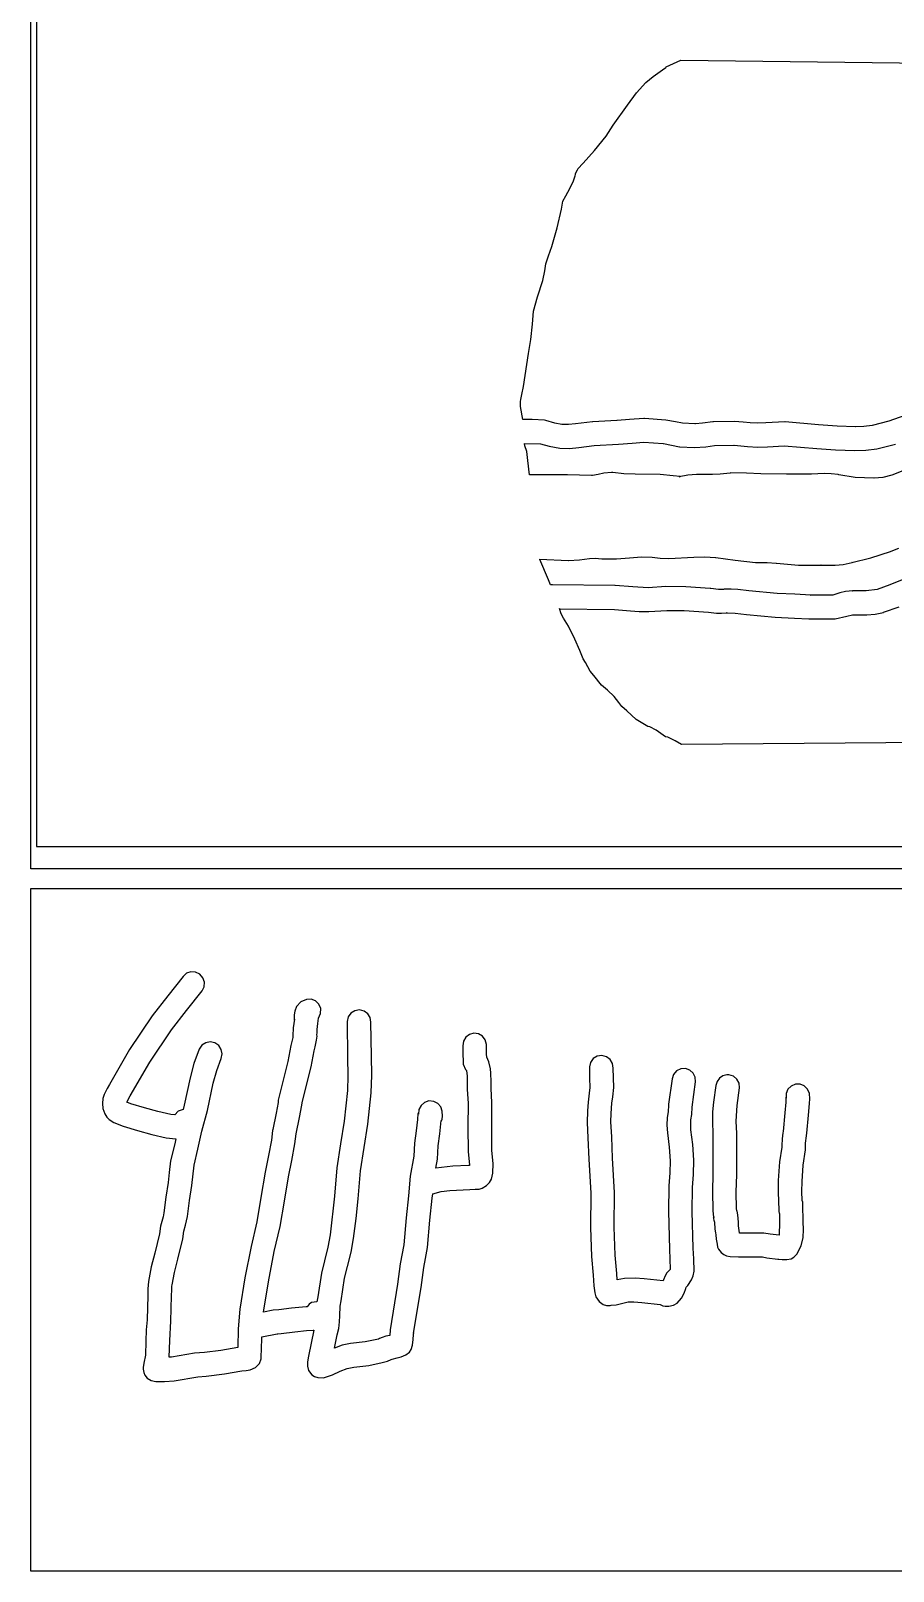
# Model space of a CAD drawing. Extents: x 2 to 598, y 1588 to 7998.
# Drawn here: x 2 to 176, y 6723.9 to 7034.7 of the extents above; entities that cross this region are included whole.
import ezdxf

# ---------------------------------------------------------------- set-up
doc = ezdxf.new("R2010")
doc.units = 0

msp = doc.modelspace()

# ---------------------------------------------------------------- linework, layer by layer
at = {"layer": 'Calque 1'}
for p, q in [((3.1465, 7310.11), (3.1465, 6870.11)), ((127.558925, 7025.46784), (129.4099, 7026.76899)), ((129.4099, 7026.76899), (130.06815, 7027.265765)), ((130.06815, 7027.265765), (130.1597, 7027.37569)), ((130.1597, 7027.37569), (133.0976, 7028.76779)), ((133.0976, 7028.76779), (313.9056, 7026.53749)), ((124.202325, 7022.153603), (126.0354, 7024.24769)), ((126.0354, 7024.24769), (127.558925, 7025.46784)), ((122.3649, 7019.69659), (124.202325, 7022.153603)), ((119.4524, 7015.65339), (122.3649, 7019.69659)), ((118.0308, 7013.39979), (119.4524, 7015.65339)), ((113.3913, 7007.99289), (115.686225, 7010.496578)), ((115.686225, 7010.496578), (118.0308, 7013.39979)), ((112.3536, 7006.85749), (113.3913, 7007.99289)), ((110.714587, 7002.862753), (111.4372, 7004.44059)), ((111.4372, 7004.44059), (111.8078, 7005.38479)), ((111.8078, 7005.38479), (111.8848, 7005.67879)), ((111.8848, 7005.67879), (111.8958, 7005.85859)), ((111.8958, 7005.85859), (112.273987, 7006.613978)), ((112.273987, 7006.613978), (112.386848, 7006.863876)), ((112.386848, 7006.863876), (112.3536, 7006.85749)), ((109.3159, 7000.29199), (109.9061, 7001.36539)), ((109.9061, 7001.36539), (110.714587, 7002.862753)), ((108.1705, 6994.94459), (109.0141, 6998.67094)), ((109.0141, 6998.67094), (109.3159, 7000.29199)), ((107.0845, 6991.13694), (108.1705, 6994.94459)), ((105.8851, 6987.68914), (106.391538, 6989.248228)), ((106.391538, 6989.248228), (107.0845, 6991.13694)), ((105.2665, 6984.28214), (105.658488, 6986.266928)), ((105.658488, 6986.266928), (105.8851, 6987.68914)), ((104.226038, 6980.984465), (105.2665, 6984.28214)), ((103.3829, 6978.09584), (104.226038, 6980.984465)), ((103.2264, 6975.50324), (103.3829, 6978.09584)), ((102.8863, 6972.41244), (103.2264, 6975.50324)), ((102.3691, 6969.56664), (102.8863, 6972.41244)), ((101.3898, 6962.91794), (102.3691, 6969.56664)), ((100.865488, 6960.277253), (101.058, 6961.29934)), ((101.058, 6961.29934), (101.3898, 6962.91794)), ((100.7772, 6958.92534), (100.7872, 6959.86844)), ((100.7866, 6958.8986), (100.7772, 6958.92534)), ((101.228, 6956.2605), (100.7866, 6958.8986)), ((100.7872, 6959.86844), (100.865488, 6960.277253)), ((101.251, 6956.2605), (101.228, 6956.2605)), ((101.4168, 6956.2415), (101.251, 6956.2605)), ((103.10725, 6956.238475), (101.4168, 6956.2415)), ((105.6305, 6956.1066), (103.10725, 6956.238475)), ((105.891, 6956.0516), (105.6305, 6956.1066)), ((107.725825, 6955.529875), (105.891, 6956.0516)), ((109.1471, 6955.2273), (107.725825, 6955.529875)), ((109.1581, 6955.2273), (109.1471, 6955.2273)), ((110.438347, 6955.225347), (109.1581, 6955.2273)), ((111.8787, 6955.38725), (110.438347, 6955.225347)), ((115.2797, 6955.8097), (111.8787, 6955.38725)), ((115.3357, 6955.8097), (115.2797, 6955.8097)), ((120.2067, 6956.0335), (115.3357, 6955.8097)), ((120.2567, 6956.0335), (120.2067, 6956.0335)), ((122.792275, 6956.279425), (120.2567, 6956.0335)), ((125.6688, 6956.4598), (122.792275, 6956.279425)), ((125.7588, 6956.4598), (125.6688, 6956.4598)), ((130.0702, 6956.1544), (125.7588, 6956.4598)), ((132.0423, 6955.815425), (130.0702, 6956.1544)), ((133.4405, 6955.4991), (132.0423, 6955.815425)), ((135.9628, 6955.4171), (133.4405, 6955.4991)), ((136.0578, 6955.4171), (135.9628, 6955.4171)), ((137.482038, 6955.550637), (136.0578, 6955.4171)), ((139.5548, 6955.8083), (137.482038, 6955.550637)), ((139.6804, 6955.8183), (139.5548, 6955.8083)), ((143.9271, 6955.8733), (139.6804, 6955.8183)), ((145.659713, 6955.753025), (143.9271, 6955.8733)), ((147.0846, 6955.569), (145.659713, 6955.753025)), ((147.1076, 6955.569), (147.0846, 6955.569)), ((148.614223, 6955.509305), (147.1076, 6955.569)), ((150.279463, 6955.595962), (148.614223, 6955.509305)), ((154.0994, 6955.7643), (150.279463, 6955.595962)), ((154.1784, 6955.7643), (154.0994, 6955.7643)), ((160.8989, 6955.1788), (154.1784, 6955.7643)), ((164.645513, 6954.933138), (160.8989, 6955.1788)), ((160.8989, 6955.1788), (160.8989, 6955.1788)), ((168.3274, 6954.8098), (164.645513, 6954.933138)), ((168.3964, 6954.8098), (168.3274, 6954.8098)), ((170.059325, 6954.844975), (168.3964, 6954.8098)), ((171.7125, 6955.0687), (170.059325, 6954.844975)), ((175.076875, 6955.9044), (171.7125, 6955.0687)), ((178.31, 6957.05), (175.076875, 6955.9044)), ((101.6138, 6951.4088), (101.6154, 6951.42964)), ((101.6398, 6950.952), (101.6138, 6951.4088)), ((101.6154, 6951.42964), (104.8101, 6951.38564)), ((104.8101, 6951.38564), (106.530163, 6950.87549)), ((120.5678, 6951.27194), (123.275138, 6951.520003)), ((123.275138, 6951.520003), (125.6569, 6951.68534)), ((125.6569, 6951.68534), (129.5305, 6951.41094)), ((129.5305, 6951.41094), (129.6095, 6951.40094)), ((129.6095, 6951.40094), (132.8362, 6950.75654)), ((102.0656, 6949.8322), (101.6398, 6950.952)), ((102.2733, 6947.9641), (102.0656, 6949.8322)), ((106.530163, 6950.87549), (108.691, 6950.46944)), ((108.691, 6950.46944), (110.690409, 6950.424828)), ((110.690409, 6950.424828), (112.5104, 6950.59989)), ((112.5104, 6950.59989), (115.6239, 6951.04144)), ((115.6239, 6951.04144), (120.5678, 6951.27194)), ((132.8362, 6950.75654), (132.9432, 6950.74454)), ((132.9432, 6950.74454), (135.7843, 6950.64554)), ((135.7843, 6950.64554), (138.158675, 6950.775202)), ((135.7843, 6950.64554), (135.7843, 6950.64554)), ((138.158675, 6950.775202), (139.8792, 6951.03874)), ((139.8792, 6951.03874), (143.8169, 6951.09374)), ((143.8169, 6951.09374), (143.8729, 6951.09374)), ((143.8729, 6951.09374), (146.5332, 6950.81884)), ((146.5332, 6950.81884), (148.636113, 6950.701659)), ((148.636113, 6950.701659), (150.581, 6950.778615)), ((150.581, 6950.778615), (153.9901, 6950.98004)), ((153.9901, 6950.98004), (160.5231, 6950.40694)), ((160.5231, 6950.40694), (160.5431, 6950.40694)), ((160.5431, 6950.40694), (164.3498, 6950.157778)), ((164.3498, 6950.157778), (168.2315, 6950.02764)), ((168.2315, 6950.02764), (170.4417, 6950.075603)), ((170.4417, 6950.075603), (172.6276, 6950.37234)), ((172.6276, 6950.37234), (172.6476, 6950.37234)), ((172.6476, 6950.37234), (176.437213, 6951.313503)), ((102.5627, 6945.081), (102.2733, 6947.9641)), ((116.4354, 6945.1764), (115.3181, 6944.9681)), ((117.578738, 6945.459975), (116.4354, 6945.1764)), ((119.1318, 6945.5697), (117.578738, 6945.459975)), ((119.4088, 6945.5387), (119.1318, 6945.5697)), ((121.600775, 6945.303042), (119.4088, 6945.5387)), ((123.926775, 6945.245613), (121.600775, 6945.303042)), ((128.9576, 6945.1977), (123.926775, 6945.245613)), ((131.541675, 6944.908688), (128.9576, 6945.1977)), ((136.2485, 6945.15455), (134.558097, 6945.022278)), ((139.372, 6945.1559), (136.2485, 6945.15455)), ((139.498, 6945.1559), (139.372, 6945.1559)), ((141.0421, 6945.24175), (139.498, 6945.1559)), ((143.0653, 6945.4629), (141.0421, 6945.24175)), ((143.1908, 6945.4729), (143.0653, 6945.4629)), ((146.3347, 6945.440113), (143.1908, 6945.4729)), ((149.2695, 6945.324), (146.3347, 6945.440113)), ((154.451387, 6945.233463), (149.2695, 6945.324)), ((159.503, 6945.26), (154.451387, 6945.233463)), ((159.5031, 6945.2609), (159.503, 6945.26)), ((162.030225, 6945.378025), (159.5031, 6945.2609)), ((163.416047, 6945.334391), (162.030225, 6945.378025)), ((164.8749, 6945.1467), (163.416047, 6945.334391)), ((164.9793, 6945.1247), (164.8749, 6945.1467)), ((179.923362, 6946.729737), (175.7034, 6945.0627)), ((105.177, 6945.07), (102.5627, 6945.081)), ((110.24315, 6945.081663), (105.1187, 6945.0671)), ((105.1187, 6945.0671), (105.177, 6945.07)), ((115.0985, 6944.9781), (110.24315, 6945.081663)), ((115.3181, 6944.9681), (115.0985, 6944.9781)), ((132.9661, 6944.7372), (131.541675, 6944.908688)), ((134.558097, 6945.022278), (132.7992, 6944.7032)), ((132.7992, 6944.7032), (132.9661, 6944.7372)), ((168.3067, 6944.5764), (164.9793, 6945.1247)), ((172.0646, 6944.4349), (168.3067, 6944.5764)), ((172.1046, 6944.4349), (172.0646, 6944.4349)), ((173.887463, 6944.565837), (172.1046, 6944.4349)), ((175.7034, 6945.0627), (173.887463, 6944.565837)), ((171.453788, 6928.377637), (175.4381, 6929.653)), ((175.4381, 6929.653), (175.5121, 6929.683)), ((175.5121, 6929.683), (177.092975, 6930.2803)), ((104.685, 6928.05864), (110.3916, 6927.83754)), ((104.7021, 6928.0485), (104.685, 6928.05864)), ((106.3991, 6923.9398), (104.7021, 6928.0485)), ((110.3916, 6927.83754), (110.4336, 6927.83754)), ((110.4336, 6927.83754), (112.660963, 6927.941603)), ((112.660963, 6927.941603), (114.6742, 6928.21944)), ((114.6742, 6928.21944), (115.859113, 6928.27119)), ((115.859113, 6928.27119), (117.1557, 6928.16544)), ((117.1557, 6928.16544), (117.319, 6928.14944)), ((117.319, 6928.14944), (120.168103, 6928.151949)), ((120.168103, 6928.151949), (122.78495, 6928.36174)), ((122.78495, 6928.36174), (125.176422, 6928.547156)), ((125.176422, 6928.547156), (127.3494, 6928.47654)), ((127.3494, 6928.47654), (127.3594, 6928.47654)), ((127.3594, 6928.47654), (128.9257, 6928.29169)), ((128.9257, 6928.29169), (130.6657, 6928.21514)), ((130.6657, 6928.21514), (135.713638, 6928.45979)), ((135.713638, 6928.45979), (137.98907, 6928.55444)), ((137.98907, 6928.55444), (140.1018, 6928.42694)), ((140.1018, 6928.42694), (140.1468, 6928.41694)), ((140.1468, 6928.41694), (144.058562, 6927.87944)), ((144.058562, 6927.87944), (148.151, 6927.40674)), ((148.151, 6927.40674), (148.243, 6927.39674)), ((148.243, 6927.39674), (150.549613, 6927.38574)), ((150.549613, 6927.38574), (152.3145, 6927.30874)), ((152.3145, 6927.30874), (152.4303, 6927.29374)), ((152.4303, 6927.29374), (156.853675, 6926.899603)), ((156.853675, 6926.899603), (161.438, 6926.90154)), ((161.438, 6926.90154), (161.366, 6926.9)), ((161.366, 6926.9), (164.2314, 6926.900687)), ((164.2314, 6926.900687), (165.895841, 6927.026745)), ((165.895841, 6927.026745), (167.6845, 6927.4059)), ((167.6065, 6927.3839), (171.453788, 6928.377637)), ((167.6845, 6927.4059), (167.6065, 6927.3839)), ((106.8425, 6922.9016), (106.3991, 6923.9398)), ((178.1108, 6924.0726), (175.298213, 6922.912325)), ((107.1536, 6922.8916), (106.8425, 6922.9016)), ((107.2396, 6922.8916), (107.1536, 6922.8916)), ((119.8301, 6922.7443), (107.2396, 6922.8916)), ((119.8731, 6922.7437), (119.8301, 6922.7443)), ((123.435338, 6922.483625), (119.8731, 6922.7437)), ((126.498, 6922.32), (123.435338, 6922.483625)), ((130.1028, 6922.541), (126.4979, 6922.3209)), ((126.4979, 6922.3209), (126.498, 6922.32)), ((134.148, 6922.48), (130.1028, 6922.541)), ((139.0488, 6922.1735), (134.1473, 6922.4815)), ((134.1473, 6922.4815), (134.148, 6922.48)), ((139.1584, 6922.1635), (139.0488, 6922.1735)), ((140.70295, 6921.999537), (139.1584, 6922.1635)), ((141.7117, 6921.9924), (140.70295, 6921.999537)), ((141.858, 6922.0114), (141.7117, 6921.9924)), ((143.283902, 6922.067645), (141.858, 6922.0114)), ((144.587338, 6921.985262), (143.283902, 6922.067645)), ((146.821, 6921.7096), (144.587338, 6921.985262)), ((152.5772, 6921.1624), (146.821, 6921.7096)), ((152.5772, 6921.1618), (152.5772, 6921.1624)), ((156.1212, 6920.997), (152.5772, 6921.1618)), ((156.1452, 6920.997), (156.1212, 6920.997)), ((159.3595, 6920.8073), (156.1452, 6920.997)), ((163.7762, 6920.8443), (159.2705, 6920.8173)), ((159.2705, 6920.8173), (159.3595, 6920.8073)), ((165.205175, 6921.3), (163.7762, 6920.8443)), ((166.349581, 6921.566353), (165.205175, 6921.3)), ((167.8049, 6921.6696), (166.349581, 6921.566353)), ((170.481313, 6921.684225), (167.7699, 6921.6701)), ((167.7699, 6921.6701), (167.8049, 6921.6696)), ((172.7122, 6921.973), (170.481313, 6921.684225)), ((175.298213, 6922.912325), (172.7122, 6921.973)), ((108.6119, 6918.1027), (108.6114, 6918.09164)), ((108.6114, 6918.09164), (119.7513, 6917.96034)), ((109.0036, 6917.0434), (108.6119, 6918.1027)), ((119.7513, 6917.96034), (122.95465, 6917.69534)), ((122.95465, 6917.69534), (124.744613, 6917.556156)), ((124.744613, 6917.556156), (126.6656, 6917.53924)), ((126.6656, 6917.53924), (130.2685, 6917.75984)), ((130.2685, 6917.75984), (130.3065, 6917.75984)), ((130.3065, 6917.75984), (133.7729, 6917.70684)), ((133.7729, 6917.70684), (133.8079, 6917.70684)), ((133.8079, 6917.70684), (138.68, 6917.40094)), ((138.68, 6917.40094), (140.311763, 6917.200115)), ((140.311763, 6917.200115), (141.329558, 6917.166096)), ((141.329558, 6917.166096), (142.4761, 6917.27124)), ((142.4761, 6917.27124), (142.3299, 6917.25224)), ((142.3299, 6917.25224), (144.092988, 6917.201365)), ((144.092988, 6917.201365), (146.3333, 6916.94934)), ((172.291066, 6917.011946), (173.9981, 6917.35974)), ((173.9981, 6917.35974), (174.0221, 6917.36974)), ((174.0221, 6917.36974), (177.145825, 6918.489178)), ((109.4718, 6916.1628), (109.0036, 6917.0434)), ((110.4624, 6914.5986), (109.4718, 6916.1628)), ((111.7585, 6911.9408), (110.4624, 6914.5986)), ((146.3333, 6916.94934), (146.3433, 6916.94934)), ((146.3433, 6916.94934), (152.1429, 6916.39794)), ((152.1429, 6916.39794), (156.0662, 6916.21454)), ((156.0662, 6916.21454), (156.0422, 6916.21504)), ((156.0422, 6916.21504), (158.9262, 6916.04304)), ((158.9262, 6916.04304), (159.0162, 6916.03304)), ((159.0162, 6916.03304), (164.1079, 6916.06204)), ((164.1079, 6916.06204), (164.281, 6916.07504)), ((164.281, 6916.07504), (166.57545, 6916.563828)), ((166.57545, 6916.563828), (167.717, 6916.87914)), ((167.717, 6916.87914), (167.752, 6916.87914)), ((167.752, 6916.87914), (170.669475, 6916.87704)), ((170.669475, 6916.87704), (172.291066, 6917.011946)), ((112.761, 6909.68), (111.7585, 6911.9408)), ((112.76, 6909.6777), (112.761, 6909.68)), ((113.3889, 6907.9883), (112.76, 6909.6777)), ((113.8912, 6907.2272), (113.3889, 6907.9883)), ((114.8084, 6905.527), (113.8912, 6907.2272)), ((115.5655, 6904.6387), (114.8084, 6905.527)), ((117.1106, 6902.6858), (115.5655, 6904.6387)), ((118.309337, 6901.660187), (117.1106, 6902.6858)), ((119.6634, 6900.378), (118.309337, 6901.660187)), ((120.637912, 6899.147475), (119.6634, 6900.378)), ((121.1853, 6898.3326), (120.637912, 6899.147475)), ((122.2173, 6897.4779), (121.1853, 6898.3326)), ((124.0875, 6895.7157), (122.2173, 6897.4779)), ((126.4429, 6894.3246), (124.0875, 6895.7157)), ((126.84615, 6894.247012), (126.4429, 6894.3246)), ((128.1503, 6893.5923), (126.84615, 6894.247012)), ((130.0054, 6892.2782), (128.1503, 6893.5923)), ((130.517875, 6892.157538), (130.0054, 6892.2782)), ((131.9686, 6891.4581), (130.517875, 6892.157538)), ((133.2631, 6890.6783), (131.9686, 6891.4581)), ((315.6801, 6892.134), (133.2631, 6890.6783)), ((3.1465, 6870.11), (378.492, 6870.11)), ((32.72043, 6843.9227), (29.625892, 6840.028525)), ((33.423692, 6844.540931), (32.72043, 6843.9227)), ((34.31, 6844.843), (33.423692, 6844.540931)), ((34.310616, 6844.8369), (34.31, 6844.843)), ((35.245187, 6844.777054), (34.310616, 6844.8369)), ((36.085706, 6844.3641), (35.245187, 6844.777054)), ((36.704025, 6843.660761), (36.085706, 6844.3641)), ((37.006102, 6842.774333), (36.704025, 6843.660761)), ((36.945943, 6841.839782), (37.006102, 6842.774333)), ((29.625892, 6840.028525), (26.47998, 6835.9599)), ((33.370952, 6837.01475), (36.532707, 6840.9994)), ((36.532707, 6840.9994), (36.945943, 6841.839782)), ((30.363577, 6833.1327), (33.370952, 6837.01475)), ((55.225575, 6836.882738), (55.155359, 6836.147)), ((55.601326, 6837.8497), (55.225575, 6836.882738)), ((56.495627, 6838.772687), (55.601326, 6837.8497)), ((57.623946, 6839.2843), (56.495627, 6838.772687)), ((58.56024, 6839.300656), (57.623946, 6839.2843)), ((59.431521, 6838.957461), (58.56024, 6839.300656)), ((60.105144, 6838.306965), (59.431521, 6838.957461)), ((60.004166, 6835.4664), (60.462141, 6836.404451)), ((60.478556, 6837.4482), (60.105144, 6838.306965)), ((60.462141, 6836.404451), (60.478556, 6837.4482)), ((66.56471, 6836.507426), (66.022153, 6835.764364)), ((67.346309, 6836.992825), (66.56471, 6836.507426)), ((68.286904, 6837.1463), (67.346309, 6836.992825)), ((69.213234, 6836.92288), (68.286904, 6837.1463)), ((69.956234, 6836.380454), (69.213234, 6836.92288)), ((70.441666, 6835.599027), (69.956234, 6836.380454)), ((26.47998, 6835.9599), (21.920517, 6829.182762)), ((55.208589, 6835.3166), (54.940389, 6833.5151)), ((54.940389, 6833.5151), (54.941889, 6833.0376)), ((55.155359, 6836.147), (55.151235, 6835.3043)), ((55.151235, 6835.3043), (55.169561, 6835.189203)), ((55.169561, 6835.189203), (55.208589, 6835.3166)), ((59.743203, 6833.235), (59.916836, 6834.3843)), ((59.916836, 6834.3843), (60.004166, 6835.4664)), ((66.022153, 6835.764364), (65.798684, 6834.8379)), ((65.798684, 6834.8379), (65.879112, 6827.556188)), ((70.595294, 6834.6586), (70.441666, 6835.599027)), ((70.709334, 6827.847313), (70.595294, 6834.6586)), ((25.995445, 6826.640375), (30.363577, 6833.1327)), ((37.293892, 6830.521901), (36.518421, 6830.026804)), ((38.198428, 6830.690098), (37.293892, 6830.521901)), ((39.130478, 6830.4913), (38.198428, 6830.690098)), ((39.91239, 6829.946457), (39.130478, 6830.4913)), ((54.885599, 6831.5685), (54.466503, 6830.0006)), ((54.880389, 6832.4594), (54.862819, 6832.0635)), ((54.862819, 6832.0635), (54.873159, 6831.7824)), ((54.873159, 6831.7824), (54.886599, 6831.5855)), ((54.941889, 6833.0376), (54.880389, 6832.4594)), ((54.886599, 6831.5855), (54.885599, 6831.5685)), ((59.38392, 6829.69905), (59.656903, 6831.046)), ((59.656903, 6831.046), (59.729253, 6831.8749)), ((59.726153, 6832.0987), (59.769563, 6832.5229)), ((59.729253, 6831.8749), (59.726153, 6832.0987)), ((59.769563, 6832.5229), (59.743203, 6833.235)), ((89.258607, 6830.843061), (89.132621, 6829.9149)), ((89.730277, 6831.652308), (89.258607, 6830.843061)), ((90.475787, 6832.21938), (89.730277, 6831.652308)), ((91.381581, 6832.4579), (90.475787, 6832.21938)), ((92.325376, 6832.326718), (91.381581, 6832.4579)), ((93.11813, 6831.860056), (92.325376, 6832.326718)), ((93.678099, 6831.130215), (93.11813, 6831.860056)), ((93.923541, 6830.2095), (93.678099, 6831.130215)), ((93.930741, 6828.2463), (93.923541, 6830.2095)), ((21.920517, 6829.182762), (17.84071, 6822.1297)), ((35.973568, 6829.2449), (34.902434, 6826.34803)), ((36.518421, 6830.026804), (35.973568, 6829.2449)), ((39.491166, 6824.913309), (40.376918, 6827.3344)), ((40.407499, 6829.17099), (39.91239, 6829.946457)), ((40.376918, 6827.3344), (40.575706, 6828.266454)), ((40.575706, 6828.266454), (40.407499, 6829.17099)), ((54.466503, 6830.0006), (53.844835, 6826.7569)), ((58.527256, 6825.7032), (59.145823, 6828.935)), ((59.145823, 6828.935), (59.38392, 6829.69905)), ((65.879112, 6827.556188), (65.9462, 6823.876027)), ((70.769088, 6823.968836), (70.709334, 6827.847313)), ((89.132621, 6829.9149), (89.123961, 6829.436688)), ((89.123961, 6829.436688), (89.131621, 6828.1853)), ((89.131621, 6828.1853), (89.191051, 6826.8779)), ((93.958651, 6827.5962), (93.930741, 6828.2463)), ((94.409786, 6826.6567), (93.958651, 6827.5962)), ((115.456378, 6827.32441), (114.900059, 6826.570883)), ((116.258754, 6827.807615), (115.456378, 6827.32441)), ((117.18498, 6827.9469), (116.258754, 6827.807615)), ((117.18453, 6827.9442), (117.18498, 6827.9469)), ((118.108779, 6827.71194), (117.18453, 6827.9442)), ((118.846622, 6827.16238), (118.108779, 6827.71194)), ((119.324571, 6826.376256), (118.846622, 6827.16238)), ((22.066407, 6819.8467), (25.995445, 6826.640375)), ((34.902434, 6826.34803), (34.119731, 6823.471587)), ((38.80156, 6822.35045), (39.491166, 6824.913309)), ((53.844835, 6826.7569), (52.157085, 6820.0575)), ((56.837956, 6818.9956), (58.527256, 6825.7032)), ((70.627854, 6820.4445), (70.769088, 6823.968836)), ((89.191051, 6826.8779), (89.216443, 6826.226125)), ((89.216443, 6826.226125), (89.71195, 6825.1194)), ((89.71195, 6825.1194), (89.865429, 6824.9122)), ((89.865429, 6824.9122), (89.993586, 6823.8063)), ((94.692632, 6825.26685), (94.409786, 6826.6567)), ((94.759636, 6824.3783), (94.692632, 6825.26685)), ((94.846392, 6822.623663), (94.759636, 6824.3783)), ((114.900059, 6826.570883), (114.67453, 6825.6618)), ((114.67453, 6825.6618), (114.702069, 6823.395175)), ((119.46914, 6825.4343), (119.324571, 6826.376256)), ((119.59007, 6821.5053), (119.46914, 6825.4343)), ((131.641111, 6824.151816), (131.339, 6823.2654)), ((132.259458, 6824.85513), (131.641111, 6824.151816)), ((133.099892, 6825.268259), (132.259458, 6824.85513)), ((134.03445, 6825.3283), (133.099892, 6825.268259)), ((134.920827, 6825.026018), (134.03445, 6825.3283)), ((135.624036, 6824.407523), (134.920827, 6825.026018)), ((136.037004, 6823.566989), (135.624036, 6824.407523)), ((142.39598, 6824.0748), (141.577139, 6823.865523)), ((142.39642, 6824.08), (142.39598, 6824.0748)), ((142.815, 6824.07), (142.39642, 6824.08)), ((142.817, 6824.07), (142.815, 6824.07)), ((143.711724, 6823.797248), (142.81631, 6824.0719)), ((142.81631, 6824.0719), (142.817, 6824.07)), ((17.372376, 6821.314637), (16.78703, 6820.0735)), ((17.84071, 6822.1297), (17.372376, 6821.314637)), ((34.119731, 6823.471587), (32.930348, 6817.9133)), ((37.617908, 6816.8787), (38.80156, 6822.35045)), ((65.847774, 6820.8843), (65.228174, 6814.7306)), ((65.9462, 6823.876027), (65.847774, 6820.8843)), ((89.993586, 6823.8063), (90.046816, 6821.0736)), ((90.046816, 6821.0736), (90.189443, 6818.3632)), ((94.841806, 6821.2927), (94.846392, 6822.623663)), ((94.98805, 6818.4759), (94.841806, 6821.2927)), ((114.79029, 6821.4884), (114.63991, 6820.3722)), ((114.702069, 6823.395175), (114.79029, 6821.4884)), ((119.37768, 6819.6), (119.59007, 6821.5053)), ((131.339, 6823.2654), (130.65687, 6818.1381)), ((135.42299, 6817.5629), (136.09685, 6822.6324)), ((136.09685, 6822.6324), (136.037004, 6823.566989)), ((140.18474, 6821.924), (139.731584, 6818.529162)), ((140.416624, 6822.736729), (140.18474, 6821.924)), ((140.899055, 6823.401701), (140.416624, 6822.736729)), ((141.577139, 6823.865523), (140.899055, 6823.401701)), ((144.433834, 6823.200796), (143.711724, 6823.797248)), ((144.87267, 6822.373377), (144.433834, 6823.200796)), ((144.512962, 6817.875062), (144.9614, 6821.441)), ((144.9614, 6821.441), (144.87267, 6822.373377)), ((154.695647, 6821.138827), (154.343533, 6820.289021)), ((155.340673, 6821.794645), (154.695647, 6821.138827)), ((156.21836, 6822.1655), (155.340673, 6821.794645)), ((157.171239, 6822.166772), (156.21836, 6822.1655)), ((158.021169, 6821.814818), (157.171239, 6822.166772)), ((158.677146, 6821.16988), (158.021169, 6821.814818)), ((159.04817, 6820.2922), (158.677146, 6821.16988)), ((16.544918, 6819.255528), (16.428444, 6818.29215)), ((16.428444, 6818.29215), (16.520201, 6817.247922)), ((16.78703, 6820.0735), (16.544918, 6819.255528)), ((21.380661, 6818.5574), (22.066407, 6819.8467)), ((22.189914, 6818.2246), (21.380661, 6818.5574)), ((24.912744, 6817.42), (22.189914, 6818.2246)), ((32.930348, 6817.9133), (32.710723, 6817.0766)), ((51.872336, 6818.469), (51.500266, 6816.3379)), ((51.880636, 6818.8514), (51.872336, 6818.469)), ((51.891486, 6818.9014), (51.880636, 6818.8514)), ((51.898186, 6818.9294), (51.891486, 6818.9014)), ((52.157085, 6820.0575), (51.898186, 6818.9294)), ((56.219903, 6815.4687), (56.652435, 6817.9528)), ((56.652435, 6817.9528), (56.705665, 6818.4204)), ((56.705665, 6818.4204), (56.837956, 6818.9956)), ((69.987067, 6814.1069), (70.627854, 6820.4445)), ((80.717656, 6817.877507), (80.301606, 6817.057061)), ((81.410957, 6818.482125), (80.717656, 6817.877507)), ((82.314474, 6818.7848), (81.410957, 6818.482125)), ((83.264803, 6818.713184), (82.314474, 6818.7848)), ((84.085418, 6818.297154), (83.264803, 6818.713184)), ((84.690159, 6817.603772), (84.085418, 6818.297154)), ((90.189443, 6818.3632), (90.155489, 6813.584538)), ((94.963353, 6813.512275), (94.98805, 6818.4759)), ((114.40478, 6818.5806), (114.26422, 6816.8075)), ((114.63991, 6820.3722), (114.40478, 6818.5806)), ((119.03403, 6816.2679), (119.20043, 6818.3789)), ((119.20043, 6818.3789), (119.37768, 6819.6)), ((130.63927, 6817.9433), (130.54417, 6816.6245)), ((130.65687, 6818.1381), (130.63927, 6817.9433)), ((139.731584, 6818.529162), (139.530284, 6816.597617)), ((144.27307, 6814.734), (144.512962, 6817.875062)), ((154.30268, 6818.5517), (154.12026, 6816.4061)), ((154.302835, 6819.495477), (154.301317, 6819.343512)), ((154.301317, 6819.343512), (154.30268, 6818.5517)), ((154.34458, 6819.3362), (154.302835, 6819.495477)), ((154.343533, 6820.289021), (154.34458, 6819.3362)), ((158.89629, 6815.9297), (159.09317, 6818.2649)), ((159.15857, 6819.190612), (159.04817, 6820.2922)), ((159.09317, 6818.2649), (159.15857, 6819.190612)), ((16.520201, 6817.247922), (16.902785, 6816.1874)), ((16.902785, 6816.1874), (17.354021, 6815.504272)), ((17.354021, 6815.504272), (17.827809, 6815.041325)), ((17.827809, 6815.041325), (18.775535, 6814.4702)), ((27.611219, 6816.659375), (24.912744, 6817.42)), ((30.266944, 6816.0381), (27.611219, 6816.659375)), ((31.019353, 6815.9951), (30.266944, 6816.0381)), ((31.746523, 6816.721197), (31.019353, 6815.9951)), ((32.710723, 6817.0766), (31.746523, 6816.721197)), ((36.527018, 6812.7203), (37.617908, 6816.8787)), ((51.500266, 6816.3379), (50.813486, 6813.058)), ((55.532607, 6812.1753), (56.219903, 6815.4687)), ((65.228174, 6814.7306), (64.497042, 6810.11465)), ((79.979213, 6815.0465), (79.754109, 6812.793538)), ((80.10003, 6816.266063), (79.979213, 6815.0465)), ((80.171224, 6816.342345), (80.10003, 6816.266063)), ((80.229844, 6816.1069), (80.171224, 6816.342345)), ((80.301606, 6817.057061), (80.229844, 6816.1069)), ((84.518157, 6812.1462), (84.775823, 6814.8625)), ((84.992864, 6816.7001), (84.690159, 6817.603772)), ((84.775823, 6814.8625), (84.831251, 6814.798161)), ((84.831251, 6814.798161), (84.951055, 6815.086988)), ((84.951055, 6815.086988), (85.037503, 6815.72297)), ((85.037503, 6815.72297), (84.992864, 6816.7001)), ((114.26422, 6816.8075), (114.22702, 6814.4315)), ((119.02503, 6814.5548), (119.03403, 6816.2679)), ((130.35245, 6815.4478), (130.294112, 6813.911575)), ((130.54417, 6816.6245), (130.35245, 6815.4478)), ((135.13154, 6815.0034), (135.30879, 6816.0442)), ((135.16464, 6812.9591), (135.13154, 6815.0034)), ((135.30879, 6816.0442), (135.42299, 6817.5629)), ((139.530284, 6816.597617), (139.47264, 6814.6196)), ((144.38314, 6812.2168), (144.27307, 6814.734)), ((154.12026, 6816.4061), (153.7301, 6812.6508)), ((158.51802, 6812.3195), (158.89629, 6815.9297)), ((18.775535, 6814.4702), (20.620385, 6813.694)), ((20.620385, 6813.694), (23.553535, 6812.8223)), ((23.553535, 6812.8223), (26.387131, 6812.022775)), ((26.387131, 6812.022775), (29.333025, 6811.335)), ((35.70898, 6809.0652), (36.527018, 6812.7203)), ((50.779896, 6812.8528), (50.546319, 6810.8922)), ((50.813486, 6813.058), (50.779896, 6812.8528)), ((55.28611, 6810.1408), (55.532607, 6812.1753)), ((68.525137, 6804.7101), (69.987067, 6814.1069)), ((79.754109, 6812.793538), (79.41439, 6810.2597)), ((84.182061, 6809.7104), (84.518157, 6812.1462)), ((90.155489, 6813.584538), (90.232853, 6808.525)), ((95.02371, 6808.8299), (94.963353, 6813.512275)), ((114.22702, 6814.4315), (114.39083, 6811.3366)), ((119.18626, 6811.5395), (119.02503, 6814.5548)), ((119.32888, 6807.2747), (119.18626, 6811.5395)), ((130.294112, 6813.911575), (130.40055, 6812.3725)), ((130.40055, 6812.3725), (130.755189, 6809.473412)), ((135.52857, 6810.005312), (135.16464, 6812.9591)), ((139.47264, 6814.6196), (139.58375, 6812.0895)), ((139.58375, 6812.0895), (139.59925, 6804.0683)), ((144.40024, 6803.9754), (144.38314, 6812.2168)), ((153.6976, 6812.38), (153.52655, 6811.1661)), ((153.7301, 6812.6508), (153.6976, 6812.38)), ((158.37125, 6811.2891), (158.51802, 6812.3195)), ((29.333025, 6811.335), (31.255385, 6811.1516)), ((31.03111, 6810.1506), (30.207904, 6806.7244)), ((31.255385, 6811.1516), (31.03111, 6810.1506)), ((34.922982, 6805.8143), (35.70898, 6809.0652)), ((50.546319, 6810.8922), (49.957263, 6807.768575)), ((54.660937, 6806.811225), (55.28611, 6810.1408)), ((64.497042, 6810.11465), (63.760044, 6805.2935)), ((79.41439, 6810.2597), (79.265045, 6807.6376)), ((84.027031, 6807.033), (84.182061, 6809.7104)), ((90.232853, 6808.525), (90.479867, 6805.9273)), ((95.274341, 6806.1577), (95.02371, 6808.8299)), ((114.39083, 6811.3366), (114.53604, 6807.02)), ((130.755189, 6809.473412), (130.97002, 6806.7259)), ((135.7677, 6806.8788), (135.52857, 6810.005312)), ((153.48625, 6809.4608), (153.02943, 6806.4822)), ((153.51415, 6809.8375), (153.48625, 6809.4608)), ((153.52655, 6811.1661), (153.51415, 6809.8375)), ((157.78682, 6805.8491), (158.25915, 6808.9539)), ((158.25915, 6808.9539), (158.29115, 6810.3005)), ((158.29115, 6810.3005), (158.30925, 6810.7636)), ((158.30925, 6810.7636), (158.37125, 6811.2891)), ((30.207904, 6806.7244), (29.903628, 6804.367188)), ((34.482182, 6801.736), (34.922982, 6805.8143)), ((49.957263, 6807.768575), (49.244069, 6804.4321)), ((53.95234, 6803.5004), (54.660937, 6806.811225)), ((79.265045, 6807.6376), (78.553461, 6803.6322)), ((83.716973, 6805.2218), (84.027031, 6807.033)), ((87.130088, 6805.62395), (83.716973, 6805.2218)), ((90.312953, 6805.7504), (87.130088, 6805.62395)), ((90.476767, 6805.7604), (90.312953, 6805.7504)), ((90.479867, 6805.9273), (90.476767, 6805.7604)), ((95.207681, 6804.2033), (95.274341, 6806.1577)), ((114.53604, 6807.02), (114.94377, 6800.1765)), ((119.74126, 6800.3206), (119.32888, 6807.2747)), ((130.97002, 6806.7259), (130.89037, 6804.322437)), ((135.685225, 6803.967887), (135.7677, 6806.8788)), ((153.02943, 6806.4822), (152.78139, 6802.7356)), ((157.57753, 6802.5599), (157.78682, 6805.8491)), ((29.722146, 6802.3609), (29.259641, 6799.3853)), ((29.903628, 6804.367188), (29.722146, 6802.3609)), ((49.244069, 6804.4321), (48.394791, 6799.296775)), ((53.147905, 6798.589725), (53.95234, 6803.5004)), ((63.760044, 6805.2935), (63.273769, 6799.5967)), ((68.04558, 6799.0773), (68.525137, 6804.7101)), ((78.553461, 6803.6322), (78.21343, 6799.6397)), ((93.886831, 6801.7167), (94.546236, 6802.366077)), ((94.546236, 6802.366077), (94.923677, 6803.017113)), ((94.923677, 6803.017113), (95.207681, 6804.2033)), ((130.89037, 6804.322437), (130.68322, 6801.6771)), ((135.47366, 6801.365), (135.685225, 6803.967887)), ((139.59925, 6804.0683), (139.491004, 6800.501162)), ((144.298999, 6800.399987), (144.40024, 6803.9754)), ((152.78139, 6802.7356), (152.72769, 6800.3937)), ((157.52583, 6800.5218), (157.57753, 6802.5599)), ((29.259641, 6799.3853), (28.86225, 6796.2383)), ((34.015027, 6798.7227), (34.482182, 6801.736)), ((48.394791, 6799.296775), (47.581639, 6794.395)), ((63.273769, 6799.5967), (62.375633, 6791.7641)), ((78.21343, 6799.6397), (77.726638, 6795.2467)), ((82.502522, 6794.7701), (82.988797, 6799.1569)), ((82.988797, 6799.1569), (83.064757, 6800.0866)), ((83.064757, 6800.0866), (84.741985, 6800.520061)), ((84.741985, 6800.520061), (86.532035, 6800.753263)), ((86.532035, 6800.753263), (90.539237, 6800.9604)), ((90.539237, 6800.9604), (90.539754, 6800.9604)), ((90.539754, 6800.9604), (91.617204, 6801.0004)), ((91.617204, 6801.0004), (92.472326, 6801.00545)), ((92.472326, 6801.00545), (93.068108, 6801.196853)), ((93.068108, 6801.196853), (93.886314, 6801.7167)), ((93.886314, 6801.7167), (93.886831, 6801.7167)), ((114.94377, 6800.1765), (114.88747, 6793.2498)), ((119.68646, 6793.3003), (119.74126, 6800.3206)), ((130.68322, 6801.6771), (130.61292, 6796.4903)), ((135.41316, 6796.5218), (135.47366, 6801.365)), ((139.491004, 6800.501162), (139.58375, 6796.6713)), ((144.36824, 6797.0813), (144.298999, 6800.399987)), ((152.72769, 6800.3937), (152.86722, 6796.7313)), ((157.59093, 6798.7002), (157.52583, 6800.5218)), ((28.86225, 6796.2383), (28.682416, 6795.383)), ((33.599032, 6795.4516), (34.015027, 6798.7227)), ((52.28578, 6793.4437), (53.147905, 6798.589725)), ((67.633889, 6795.108425), (68.04558, 6799.0773)), ((130.61292, 6796.4903), (130.83771, 6788.8882)), ((135.63175, 6789.1244), (135.41316, 6796.5218)), ((139.58375, 6796.6713), (139.71242, 6795.2512)), ((144.40644, 6796.6565), (144.36824, 6797.0813)), ((144.46744, 6796.5258), (144.40644, 6796.6565)), ((144.63746, 6795.7883), (144.46744, 6796.5258)), ((152.86722, 6796.7313), (152.90182, 6796.4652)), ((152.90182, 6796.4652), (152.97162, 6796.1665)), ((152.97162, 6796.1665), (152.99122, 6796.0554)), ((152.99122, 6796.0554), (153.02322, 6794.3671)), ((157.69377, 6798.3834), (157.59093, 6798.7002)), ((157.73817, 6798.1111), (157.69377, 6798.3834)), ((157.75417, 6797.9049), (157.73817, 6798.1111)), ((157.82237, 6794.4364), (157.75417, 6797.9049)), ((28.175987, 6793.5273), (27.937758, 6791.976)), ((28.682416, 6795.383), (28.175987, 6793.5273)), ((32.86626, 6792.5004), (33.195439, 6793.7416)), ((33.195439, 6793.7416), (33.599032, 6795.4516)), ((47.581639, 6794.395), (46.422539, 6789.4496)), ((51.11066, 6788.4233), (52.28578, 6793.4437)), ((67.120572, 6791.038), (67.633889, 6795.108425)), ((77.726638, 6795.2467), (77.245013, 6789.7669)), ((82.011596, 6789.2087), (82.502522, 6794.7701)), ((114.88747, 6793.2498), (115.07454, 6787.384)), ((119.86475, 6787.6903), (119.68646, 6793.3003)), ((139.71242, 6795.2512), (139.74392, 6795.4135)), ((139.74441, 6795.2745), (139.71291, 6795.2505)), ((139.71291, 6795.2505), (139.73561, 6795.0066)), ((139.73561, 6795.0066), (139.77491, 6794.7358)), ((139.74392, 6795.4135), (139.74341, 6795.3165)), ((139.74341, 6795.3165), (139.74441, 6795.2745)), ((139.77491, 6794.7358), (139.89842, 6794.311)), ((139.89842, 6794.311), (139.99352, 6792.9416)), ((139.99352, 6792.9416), (140.11651, 6792.1778)), ((144.758076, 6794.321212), (144.63746, 6795.7883)), ((144.74805, 6793.6117), (144.758076, 6794.321212)), ((144.89532, 6792.6764), (144.74805, 6793.6117)), ((153.02322, 6794.3671), (152.94522, 6791.7027)), ((157.766637, 6791.248162), (157.850549, 6792.887605)), ((157.850549, 6792.887605), (157.82237, 6794.4364)), ((27.937758, 6791.976), (26.984328, 6788.0605)), ((31.642045, 6786.8924), (32.640951, 6791.0095)), ((32.640951, 6791.0095), (32.86626, 6792.5004)), ((62.375633, 6791.7641), (61.922565, 6789.2815)), ((66.609422, 6788.264063), (67.120572, 6791.038)), ((77.245013, 6789.7669), (76.517926, 6785.9304)), ((140.11651, 6792.1778), (140.15221, 6791.7887)), ((140.15221, 6791.7887), (140.24111, 6790.9278)), ((140.24111, 6790.9278), (140.4163, 6789.8855)), ((140.4163, 6789.8855), (140.504165, 6789.289212)), ((144.93612, 6792.2025), (144.89532, 6792.6764)), ((144.94312, 6792.1295), (144.93612, 6792.2025)), ((149.83947, 6792.1425), (144.94312, 6792.1295)), ((151.14791, 6791.9275), (149.83947, 6792.1425)), ((152.94522, 6791.7027), (151.14791, 6791.9275)), ((157.381027, 6789.569214), (157.766637, 6791.248162)), ((26.984328, 6788.0605), (26.297058, 6785.312912)), ((30.97375, 6784.206487), (31.642045, 6786.8924)), ((46.422539, 6789.4496), (45.177614, 6783.113012)), ((49.914288, 6782.333037), (51.11066, 6788.4233)), ((61.922565, 6789.2815), (61.235653, 6786.5649)), ((65.892742, 6785.4038), (66.609422, 6788.264063)), ((81.263838, 6785.2157), (81.629183, 6787.023463)), ((81.629183, 6787.023463), (82.011596, 6789.2087)), ((115.07454, 6787.384), (115.43162, 6783.6277)), ((120.21822, 6783.9758), (119.86475, 6787.6903)), ((130.83771, 6788.8882), (130.99481, 6784.8368)), ((135.769111, 6786.915125), (135.63175, 6789.1244)), ((135.79092, 6784.4513), (135.769111, 6786.915125)), ((140.504165, 6789.289212), (140.718, 6788.860302)), ((140.718, 6788.860302), (141.22245, 6788.2535)), ((141.22245, 6788.2535), (141.778907, 6787.812125)), ((141.778907, 6787.812125), (142.323706, 6787.5578)), ((142.323706, 6787.5578), (143.03629, 6787.3988)), ((143.03629, 6787.3988), (144.7411, 6787.3228)), ((144.7411, 6787.3228), (149.59351, 6787.3448)), ((149.59351, 6787.3448), (150.43274, 6787.1769)), ((150.43274, 6787.1769), (152.6755, 6786.8958)), ((152.6755, 6786.8958), (152.6785, 6786.8958)), ((152.6785, 6786.8958), (152.87797, 6786.8608)), ((152.87797, 6786.8608), (153.53168, 6786.7788)), ((153.53168, 6786.7788), (154.51456, 6786.7888)), ((154.51456, 6786.7888), (155.3703, 6786.951562)), ((155.3703, 6786.951562), (155.917947, 6787.270905)), ((155.917947, 6787.270905), (156.50411, 6787.9019)), ((156.50411, 6787.9019), (157.381027, 6789.569214)), ((26.297058, 6785.312912), (25.726008, 6782.3425)), ((30.481395, 6781.6798), (30.97375, 6784.206487)), ((60.60365, 6784.0328), (59.865194, 6779.247)), ((61.235653, 6786.5649), (60.60365, 6784.0328)), ((65.301563, 6783.0483), (65.892742, 6785.4038)), ((76.517926, 6785.9304), (75.969122, 6781.8098)), ((80.720202, 6781.1317), (81.263838, 6785.2157)), ((115.43162, 6783.6277), (115.57735, 6781.4996)), ((120.30502, 6782.6808), (120.21822, 6783.9758)), ((130.323074, 6784.100337), (129.931551, 6783.491361)), ((130.95141, 6784.8038), (130.323074, 6784.100337)), ((130.99481, 6784.8368), (130.95141, 6784.8038)), ((135.622663, 6783.506753), (135.79092, 6784.4513)), ((25.636088, 6780.8728), (25.601978, 6779.5649)), ((25.726008, 6782.3425), (25.636088, 6780.8728)), ((30.401815, 6779.4484), (30.433855, 6780.7099)), ((30.433855, 6780.7099), (30.469839, 6781.42285)), ((30.469839, 6781.42285), (30.481395, 6781.6798)), ((45.177614, 6783.113012), (44.168929, 6776.763)), ((48.93612, 6776.1848), (49.914288, 6782.333037)), ((64.600831, 6778.4662), (65.301563, 6783.0483)), ((75.969122, 6781.8098), (74.473092, 6772.6424)), ((79.221072, 6771.9457), (80.720202, 6781.1317)), ((115.57735, 6781.4996), (115.79853, 6780.0878)), ((121.7623, 6782.9867), (120.30502, 6782.6808)), ((123.916369, 6783.072375), (121.7623, 6782.9867)), ((125.70728, 6782.9047), (123.916369, 6783.072375)), ((129.56182, 6782.5078), (125.70728, 6782.9047)), ((129.59852, 6782.684), (129.56182, 6782.5078)), ((129.931551, 6783.491361), (129.59852, 6782.684)), ((133.78993, 6779.985337), (134.14292, 6780.991)), ((134.14292, 6780.991), (134.19722, 6781.2179)), ((134.19722, 6781.2179), (134.52123, 6781.5967)), ((134.52123, 6781.5967), (135.287141, 6782.696925)), ((135.287141, 6782.696925), (135.622663, 6783.506753)), ((25.601978, 6779.5649), (25.454183, 6774.6401)), ((30.246786, 6774.3588), (30.401815, 6779.4484)), ((58.126033, 6777.771252), (57.728374, 6777.2807)), ((58.637879, 6778.1411), (58.126033, 6777.771252)), ((59.661589, 6778.275), (58.637879, 6778.1411)), ((59.865194, 6779.247), (59.661589, 6778.275)), ((64.33521, 6775.4765), (64.376555, 6777.4213)), ((64.376555, 6777.4213), (64.600831, 6778.4662)), ((115.79853, 6780.0878), (116.003645, 6779.309887)), ((116.003645, 6779.309887), (116.62897, 6778.321)), ((116.62897, 6778.321), (116.63597, 6778.311)), ((116.63597, 6778.311), (117.449072, 6777.73115)), ((117.449072, 6777.73115), (118.104371, 6777.529153)), ((118.104371, 6777.529153), (118.87977, 6777.5389)), ((118.87977, 6777.5389), (119.09887, 6777.6099)), ((119.09887, 6777.6099), (120.04507, 6777.6899)), ((120.04507, 6777.6899), (122.47334, 6778.2413)), ((122.47334, 6778.2413), (123.65638, 6778.267225)), ((123.65638, 6778.267225), (125.22408, 6778.1307)), ((125.22408, 6778.1307), (128.91791, 6777.753)), ((128.91791, 6777.753), (129.474659, 6777.484025)), ((129.474659, 6777.484025), (129.980932, 6777.380063)), ((129.980932, 6777.380063), (130.70127, 6777.3907)), ((130.70127, 6777.3907), (131.655726, 6777.624889)), ((131.655726, 6777.624889), (132.354544, 6778.031737)), ((132.354544, 6778.031737), (133.23858, 6779.0273)), ((133.23858, 6779.0273), (133.78993, 6779.985337)), ((25.454183, 6774.6401), (25.299166, 6772.6338)), ((30.025094, 6770.4573), (30.246786, 6774.3588)), ((44.168929, 6776.763), (43.816521, 6772.8113)), ((50.91688, 6776.563), (48.93612, 6776.1848)), ((52.0579, 6776.63), (50.91688, 6776.563)), ((52.058433, 6776.6295), (52.0579, 6776.63)), ((54.574463, 6776.987488), (52.058433, 6776.6295)), ((57.511333, 6777.2677), (54.574463, 6776.987488)), ((57.728374, 6777.2807), (57.511333, 6777.2677)), ((64.103704, 6772.8588), (64.287436, 6774.246297)), ((64.287436, 6774.246297), (64.33521, 6775.4765)), ((25.299166, 6772.6338), (25.225773, 6770.3509)), ((43.816521, 6772.8113), (43.74725, 6769.057)), ((48.53919, 6768.5471), (48.58363, 6771.2172)), ((48.58363, 6771.2172), (48.6012, 6771.2177)), ((48.6012, 6771.2177), (51.68577, 6771.8301)), ((51.68577, 6771.8301), (51.813467, 6771.81285)), ((51.813467, 6771.81285), (52.519828, 6771.8571)), ((52.519828, 6771.8571), (52.524528, 6771.8571)), ((52.524528, 6771.8571), (55.277315, 6772.226125)), ((55.277315, 6772.226125), (57.623438, 6772.4741)), ((57.623438, 6772.4741), (58.937048, 6772.5531)), ((59.119983, 6772.5701), (58.013073, 6767.2939)), ((58.937048, 6772.5531), (59.119983, 6772.5701)), ((63.264995, 6768.951), (63.824651, 6771.6123)), ((63.824651, 6771.6123), (64.103704, 6772.8588)), ((73.609583, 6771.3205), (72.86596, 6771.0962)), ((74.395582, 6771.507), (73.609583, 6771.3205)), ((74.473092, 6772.6424), (74.395582, 6771.507)), ((79.149242, 6770.6827), (79.226479, 6771.703188)), ((79.239174, 6771.987883), (79.221072, 6771.9457)), ((79.226479, 6771.703188), (79.239174, 6771.987883)), ((25.225773, 6770.3509), (25.149293, 6767.5139)), ((29.922258, 6767.0802), (30.025094, 6770.4573)), ((37.01278, 6768.0607), (35.03357, 6767.9067)), ((40.311919, 6768.473125), (37.01278, 6768.0607)), ((43.74725, 6769.057), (40.311919, 6768.473125)), ((48.47615, 6767.4154), (48.53919, 6768.5471)), ((64.813993, 6769.494863), (63.264995, 6768.951)), ((66.491675, 6769.8636), (64.813993, 6769.494863)), ((69.465135, 6770.1964), (66.491675, 6769.8636)), ((71.783855, 6770.6775), (69.465135, 6770.1964)), ((72.135255, 6770.7465), (71.783855, 6770.6775)), ((72.304237, 6770.8445), (72.135255, 6770.7465)), ((72.86596, 6771.0962), (72.304237, 6770.8445)), ((77.625824, 6767.5759), (78.361982, 6768.137183)), ((78.361982, 6768.137183), (78.736854, 6768.661913)), ((78.736854, 6768.661913), (78.968374, 6769.5122)), ((78.968374, 6769.5122), (79.149242, 6770.6827)), ((24.661982, 6765.0717), (24.65034, 6764.657575)), ((24.844917, 6766.2442), (24.661982, 6765.0717)), ((25.073843, 6767.1625), (24.844917, 6766.2442)), ((25.149293, 6767.5139), (25.073843, 6767.1625)), ((30.39613, 6767.1062), (29.922258, 6767.0802)), ((35.03357, 6767.9067), (30.39613, 6767.1062)), ((46.241757, 6764.542563), (47.348969, 6765.0296)), ((47.348969, 6765.0296), (47.3501, 6765.03)), ((47.3501, 6765.03), (48.113068, 6765.8595)), ((48.113068, 6765.8595), (48.47045, 6766.7901)), ((48.47045, 6766.7901), (48.47615, 6767.4154)), ((57.828072, 6766.1421), (57.806882, 6765.2956)), ((57.806882, 6765.2956), (58.042527, 6764.3882)), ((58.013073, 6767.2939), (57.828072, 6766.1421)), ((65.813359, 6764.805513), (67.163933, 6765.1163)), ((67.163933, 6765.1163), (70.162713, 6765.4527)), ((70.162713, 6765.4527), (72.846273, 6766.0015)), ((72.846273, 6766.0015), (73.946983, 6766.279)), ((73.946983, 6766.279), (74.67252, 6766.6335)), ((74.67252, 6766.6335), (74.890594, 6766.6995)), ((74.890594, 6766.6995), (75.928254, 6766.9429)), ((75.928254, 6766.9429), (76.686805, 6767.144238)), ((76.686805, 6767.144238), (77.625824, 6767.5759)), ((24.65034, 6764.657575), (24.775154, 6764.003)), ((24.775154, 6764.003), (24.977336, 6763.502938)), ((24.977336, 6763.502938), (25.438679, 6762.9008)), ((25.438679, 6762.9008), (26.273754, 6762.3883)), ((26.273754, 6762.3883), (27.227719, 6762.1995)), ((27.227719, 6762.1995), (28.971324, 6762.221338)), ((28.971324, 6762.221338), (30.945839, 6762.3442)), ((30.945839, 6762.3442), (35.680429, 6763.1565)), ((35.680429, 6763.1565), (37.383679, 6763.2801)), ((37.383679, 6763.2801), (41.082623, 6763.738575)), ((41.082623, 6763.738575), (44.566189, 6764.3337)), ((44.566189, 6764.3337), (45.414199, 6764.4147)), ((45.414199, 6764.4147), (46.241757, 6764.542563)), ((58.042527, 6764.3882), (58.689692, 6763.56815)), ((58.689692, 6763.56815), (59.236211, 6763.193816)), ((59.236211, 6763.193816), (59.904947, 6762.9722)), ((59.904947, 6762.9722), (61.007336, 6762.954762)), ((61.007336, 6762.954762), (61.638687, 6763.151)), ((61.638687, 6763.151), (62.821557, 6763.5707)), ((62.821557, 6763.5707), (64.411127, 6764.2611)), ((64.411127, 6764.2611), (64.411643, 6764.2611)), ((64.411643, 6764.2611), (65.813359, 6764.805513))]:
    msp.add_line(p, q, dxfattribs=at)
at = {"layer": 'coupe'}
for p, q in [((1.99988, 6865.64), (1.99988, 7314.58)), ((379.639, 6865.64), (1.99988, 6865.64)), ((1.99988, 6861.64), (379.639, 6861.64)), ((1.99988, 6723.93), (1.99988, 6861.64)), ((598, 6723.93), (1.99988, 6723.93))]:
    msp.add_line(p, q, dxfattribs=at)

doc.saveas('drawing.dxf')
